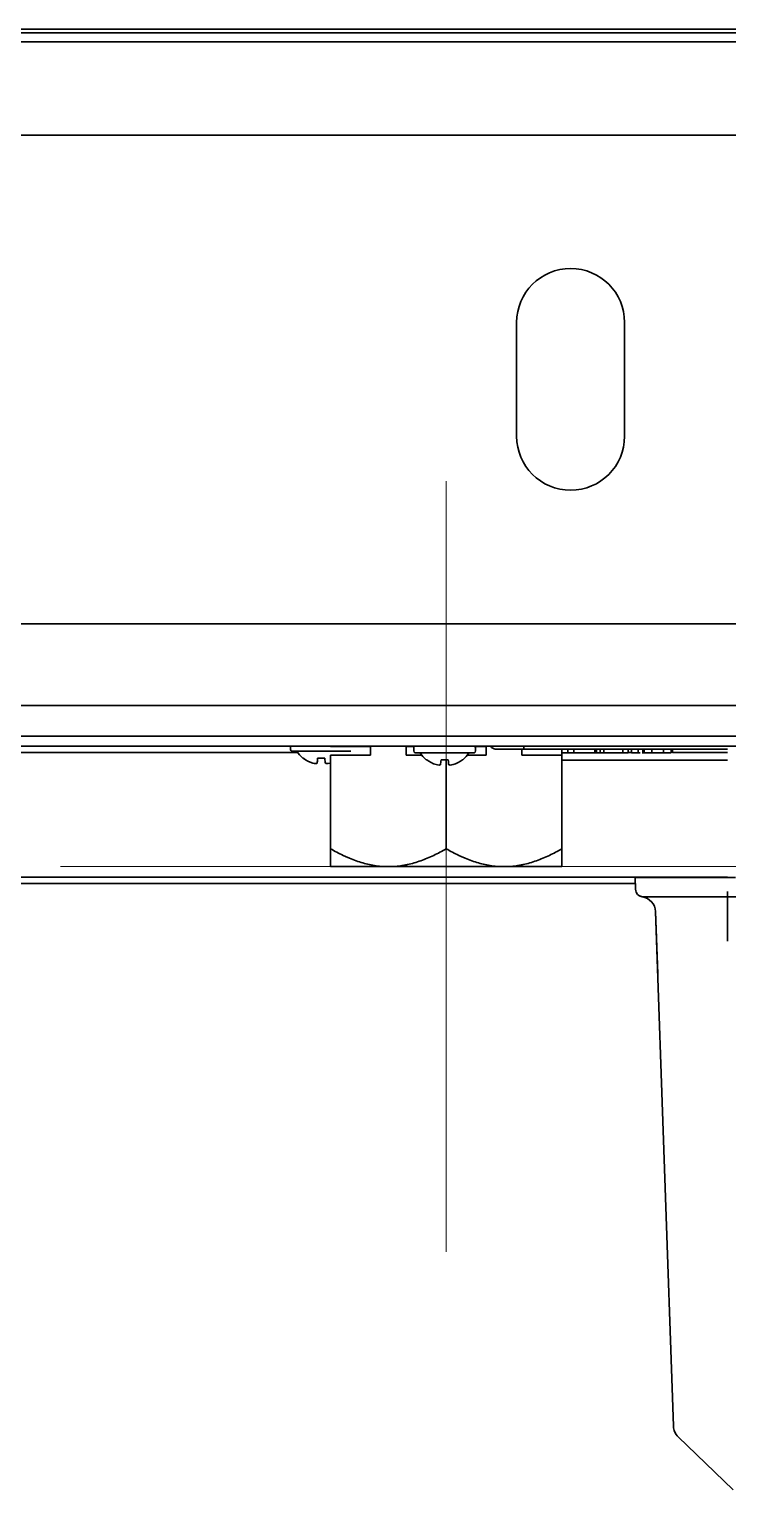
# Model space of a CAD drawing. Extents: x -760 to 4209, y 5795 to 10328.
# Drawn here: x 2443.2 to 2533.8, y 9079 to 9268.4 of the extents above; entities that cross this region are included whole.
import ezdxf

# ---------------------------------------------------------------- set-up
doc = ezdxf.new("R2010")
doc.units = 0
doc.header["$LTSCALE"] = 5
doc.layers.get('0').update_dxf_attribs({"linetype": 'CONTINUOUS', "lineweight": 0})
doc.layers.add('1', color=7, linetype='CONTINUOUS', true_color=0xffffff)

msp = doc.modelspace()

# ---------------------------------------------------------------- linework, layer by layer
at = {"color": 1}
for p, q in [((2497.26, 9209.82), (2497.26, 9109.82)), ((2447.26, 9159.82), (2547.26, 9159.82))]:
    msp.add_line(p, q, dxfattribs=at)
at = {"layer": '1', "color": 7, "linetype": 'Continuous', "lineweight": 35}
for p, q in [((2643.55, 9268.45), (1916.55, 9268.45)), ((2641.55, 9267.99), (1918.55, 9267.99)), ((2641.55, 9266.79), (1918.55, 9266.79)), ((1916.55, 9254.72), (2643.55, 9254.72)), ((2506.4, 9230.4), (2506.4, 9215.64)), ((2520.4, 9215.64), (2520.4, 9230.4)), ((1916.55, 9191.32), (2643.55, 9191.32)), ((2643.55, 9180.69), (1916.05, 9180.69)), ((1916.05, 9176.75), (2643.55, 9176.75)), ((2708.05, 9175.42), (1852.05, 9175.42)), ((2477.05, 9175.42), (2477.05, 9175.02)), ((2482.26, 9175.37), (2482.26, 9175.42)), ((2482.26, 9175.37), (2487.46, 9175.37)), ((2482.26, 9175.37), (2482.26, 9175.37)), ((2487.46, 9174.27), (2487.46, 9175.37)), ((2492.07, 9174.27), (2492.07, 9175.37)), ((2493.1, 9175.37), (2492.07, 9175.37)), ((2493.05, 9175.22), (2493.05, 9174.82)), ((2501.01, 9175.37), (2502.46, 9175.37)), ((2501.05, 9174.82), (2501.05, 9175.22)), ((2502.46, 9174.27), (2502.46, 9175.37)), ((2507.07, 9174.27), (2507.07, 9175.05)), ((2533.76, 9175.05), (2507.32, 9175.05)), ((2512.26, 9174.27), (2512.26, 9175.05)), ((2513.04, 9174.55), (2513.04, 9175.05)), ((2513.8, 9174.55), (2513.8, 9175.05)), ((2516.54, 9174.55), (2516.54, 9175.05)), ((2516.76, 9174.55), (2516.76, 9175.05)), ((2517.23, 9174.55), (2517.23, 9175.05)), ((2517.69, 9174.55), (2517.69, 9175.05)), ((2520.19, 9174.55), (2520.19, 9175.05)), ((2520.87, 9174.55), (2520.87, 9175.05)), ((2521.28, 9174.55), (2521.28, 9175.05)), ((2522.15, 9174.55), (2522.15, 9175.05)), ((2522.78, 9175.05), (2522.78, 9174.48)), ((2522.93, 9174.55), (2522.93, 9175.05)), ((2523.93, 9174.55), (2523.93, 9175.05)), ((2525.43, 9174.55), (2525.43, 9175.05)), ((2526.44, 9174.55), (2526.44, 9175.05)), ((2526.59, 9174.55), (2526.59, 9175.05)), ((2477.99, 9174.62), (2355.54, 9174.62)), ((2484.9, 9174.77), (2477.2, 9174.77)), ((2482.26, 9174.27), (2487.46, 9174.27)), ((2482.26, 9162.12), (2482.26, 9174.27)), ((2482.26, 9162.12), (2482.26, 9173.27)), ((2494.1, 9174.27), (2492.07, 9174.27)), ((2500.9, 9174.57), (2493.2, 9174.57)), ((2497.26, 9162.12), (2497.26, 9173.68)), ((2500.01, 9174.27), (2502.46, 9174.27)), ((2512.26, 9174.27), (2507.07, 9174.27)), ((2512.26, 9162.12), (2512.26, 9174.27)), ((2533.76, 9173.62), (2512.27, 9173.62)), ((2515.09, 9174.48), (2515.09, 9174.55)), ((2520.87, 9174.62), (2521.28, 9174.62)), ((2522.87, 9174.55), (2522.87, 9174.48)), ((2526.59, 9174.62), (2533.76, 9174.62)), ((2489.08, 9159.82), (2482.26, 9159.82)), ((2482.26, 9159.82), (2482.26, 9159.82)), ((2489.08, 9159.82), (2490.44, 9159.82)), ((2504.08, 9159.82), (2490.44, 9159.82)), ((2504.08, 9159.82), (2505.44, 9159.82)), ((2512.26, 9159.82), (2505.44, 9159.82)), ((2533.75, 9158.42), (2001.51, 9158.41)), ((2521.81, 9156.87), (2521.75, 9158.4)), ((2521.75, 9158.4), (2523.22, 9158.4)), ((2521.75, 9158.4), (2523.22, 9158.4)), ((2521.81, 9156.87), (2521.75, 9158.4)), ((2523.22, 9158.4), (2533.75, 9158.4)), ((2523.22, 9158.4), (2534.8, 9158.4)), ((2527.28, 9158.42), (2527.28, 9158.4)), ((2527.28, 9158.42), (2527.28, 9158.4)), ((2355.42, 9157.62), (2521.78, 9157.62)), ((2523.98, 9155.9), (2522.81, 9155.9)), ((2523.98, 9155.9), (2522.81, 9155.9)), ((2533.75, 9155.9), (2523.98, 9155.9)), ((2535.56, 9155.9), (2523.98, 9155.9)), ((2533.75, 9156.57), (2533.75, 9150.14)), ((2533.75, 9156.57), (2533.75, 9150.14)), ((2524.69, 9145.9), (2524.41, 9153.97)), ((2526.74, 9087.21), (2524.41, 9153.97)), ((2526.74, 9087.2), (2526.74, 9087.21)), ((2534.47, 9078.96), (2527.35, 9085.84))]:
    msp.add_line(p, q, dxfattribs=at)
for centre, radius, start, end in [((2513.4, 9230.4), 7, 0, 180), ((2513.4, 9215.64), 7, 180, 0), ((2477.34, 9175.02), 0.283, 180, 241.9275), ((2493.34, 9175.22), 0.283, 135.0997, 180), ((2493.34, 9174.82), 0.283, 180, 241.9275), ((2500.77, 9174.82), 0.283, 298.0725, 0), ((2500.77, 9175.22), 0.283, 0, 44.9003), ((2481.05, 9176.77), 3.74, 212.3241, 230.6111), ((2497.05, 9176.57), 3.74, 212.3241, 230.6111), ((2497.05, 9176.57), 3.74, 309.3791, 327.6759), ((2522.81, 9156.9), 1, 182, 270), ((2522.81, 9156.9), 1, 182, 270), ((2522.81, 9156.88), 1, 182, 262.3764), ((2522.41, 9153.9), 2, 2, 82.3764), ((2522.41, 9153.9), 2, 2, 82.3764), ((2528.74, 9087.27), 2, 182, 226)]:
    msp.add_arc(centre, radius, start, end, dxfattribs=at)
for centre, major_axis, ratio, start_param, end_param in [((2481.05, 9176.79), (3.62, 0.87), 0.997235, 3.804658, 4.177379), ((2480.8, 9176.83), (0.81, 3.6), 0.902278, 3.129444, 3.24631), ((2480.5, 9176.83), (0.38, 3.67), 0.420739, 3.280106, 3.396972), ((2480.76, 9176.79), (0.27, 3.72), 0.017407, 3.440796, 3.813517), ((2481.35, 9176.79), (0.27, -3.72), 0.017407, 5.611261, 5.983982), ((2481.61, 9176.83), (0.38, -3.67), 0.420739, 6.027806, 6.144672), ((2481.31, 9176.83), (0.81, -3.6), 0.902278, 6.178468, 6.295334), ((2497.05, 9176.59), (3.62, 0.87), 0.997235, 3.804658, 4.177379), ((2496.8, 9176.63), (0.81, 3.6), 0.902278, 3.129444, 3.24631), ((2496.5, 9176.63), (0.38, 3.67), 0.420739, 3.280106, 3.396972), ((2496.76, 9176.59), (0.27, 3.72), 0.017407, 3.440796, 3.813517), ((2497.35, 9176.59), (0.27, -3.72), 0.017407, 5.611261, 5.983982), ((2497.61, 9176.63), (0.38, -3.67), 0.420739, 6.027806, 6.144672), ((2497.31, 9176.63), (0.81, -3.6), 0.902278, 6.178468, 6.295334), ((2497.06, 9176.59), (3.62, -0.87), 0.997235, 5.247399, 5.62012), ((2528.74, 9087.28), (-2, -0.07), 0.99882, 0, 0.769766)]:
    msp.add_ellipse(centre, major_axis=major_axis, ratio=ratio, start_param=start_param, end_param=end_param, dxfattribs=at)
for points, knots in [([(2503.79, 9175.05), (2503.72, 9175.05), (2503.66, 9175.05), (2503.53, 9175.08), (2503.47, 9175.1), (2503.35, 9175.15), (2503.29, 9175.18), (2503.18, 9175.25), (2503.13, 9175.29), (2503.09, 9175.33)], [0, 0, 0, 0, 0.25, 0.25, 0.5, 0.5, 0.75, 0.75, 1, 1, 1, 1]), ([(2507.32, 9175.05), (2507.2, 9175.05), (2507.09, 9175.05), (2506.92, 9175.05), (2506.86, 9175.05), (2506.75, 9175.05), (2506.69, 9175.05), (2506.58, 9175.05), (2506.52, 9175.05), (2506.41, 9175.05), (2506.3, 9175.05), (2506.19, 9175.05), (2506.08, 9175.05), (2506.03, 9175.05), (2505.87, 9175.05), (2505.77, 9175.05), (2505.57, 9175.05), (2505.47, 9175.05), (2505.28, 9175.05), (2505.19, 9175.05), (2505.05, 9175.05), (2505.01, 9175.05), (2504.92, 9175.05), (2504.88, 9175.05), (2504.76, 9175.05), (2504.68, 9175.05), (2504.54, 9175.05), (2504.47, 9175.05), (2504.37, 9175.05), (2504.34, 9175.05), (2504.3, 9175.05), (2504.28, 9175.05), (2504.25, 9175.05), (2504.24, 9175.05), (2504.17, 9175.05), (2504.12, 9175.05), (2504.03, 9175.05), (2503.99, 9175.05), (2503.92, 9175.05), (2503.89, 9175.05), (2503.86, 9175.05), (2503.85, 9175.05), (2503.84, 9175.05), (2503.84, 9175.05), (2503.82, 9175.05), (2503.82, 9175.05), (2503.8, 9175.05), (2503.8, 9175.05), (2503.79, 9175.05), (2503.79, 9175.05), (2503.79, 9175.05)], [0, 0, 0, 0, 0.0625, 0.0625, 0.09375, 0.09375, 0.125, 0.125, 0.15625, 0.15625, 0.1875, 0.21875, 0.21875, 0.25, 0.25, 0.3125, 0.3125, 0.375, 0.375, 0.4375, 0.4375, 0.46875, 0.46875, 0.5, 0.5, 0.5625, 0.5625, 0.625, 0.625, 0.65625, 0.65625, 0.671875, 0.671875, 0.6875, 0.6875, 0.75, 0.75, 0.8125, 0.8125, 0.875, 0.875, 0.890625, 0.890625, 0.90625, 0.90625, 0.9375, 0.9375, 0.96875, 0.96875, 1, 1, 1, 1]), ([(2507.32, 9175.05), (2507.32, 9175.05), (2507.32, 9175.05), (2507.31, 9175.08), (2507.31, 9175.1), (2507.31, 9175.15), (2507.31, 9175.18), (2507.31, 9175.25), (2507.31, 9175.29), (2507.31, 9175.33)], [0, 0, 0, 0, 0.25, 0.25, 0.5, 0.5, 0.75, 0.75, 1, 1, 1, 1]), ([(2478.68, 9173.88), (2478.69, 9173.88), (2478.7, 9173.86), (2478.73, 9173.85), (2478.76, 9173.84), (2478.78, 9173.84), (2478.8, 9173.84), (2478.8, 9173.84), (2478.8, 9173.84), (2478.81, 9173.84), (2478.81, 9173.84), (2478.81, 9173.84), (2478.81, 9173.84), (2478.81, 9173.84), (2478.81, 9173.84), (2478.81, 9173.84), (2478.81, 9173.84)], [0, 0, 0, 0, 0.134719, 0.39601, 0.605093, 0.758296, 0.853566, 0.89743, 0.905102, 0.907409, 0.909051, 0.911013, 0.914396, 0.922569, 0.955126, 1, 1, 1, 1]), ([(2480.59, 9173.88), (2480.63, 9173.88), (2480.66, 9173.88), (2480.74, 9173.88), (2480.82, 9173.88), (2480.9, 9173.88), (2480.98, 9173.88), (2481.02, 9173.88), (2481.13, 9173.88), (2481.21, 9173.88), (2481.33, 9173.88), (2481.37, 9173.88), (2481.45, 9173.88), (2481.48, 9173.88), (2481.52, 9173.88)], [0, 0, 0, 0, 0.125, 0.125, 0.25, 0.375, 0.375, 0.5, 0.5, 0.75, 0.75, 0.875, 0.875, 1, 1, 1, 1]), ([(2494.68, 9173.68), (2494.69, 9173.68), (2494.7, 9173.66), (2494.73, 9173.65), (2494.76, 9173.64), (2494.78, 9173.64), (2494.8, 9173.64), (2494.8, 9173.64), (2494.8, 9173.64), (2494.81, 9173.64), (2494.81, 9173.64), (2494.81, 9173.64), (2494.81, 9173.64), (2494.81, 9173.64), (2494.81, 9173.64), (2494.81, 9173.64), (2494.81, 9173.64)], [0, 0, 0, 0, 0.134719, 0.39601, 0.605093, 0.758296, 0.853566, 0.89743, 0.905102, 0.907409, 0.909051, 0.911013, 0.914396, 0.922569, 0.955126, 1, 1, 1, 1]), ([(2496.59, 9173.68), (2496.63, 9173.68), (2496.66, 9173.68), (2496.74, 9173.68), (2496.82, 9173.68), (2496.9, 9173.68), (2496.98, 9173.68), (2497.02, 9173.68), (2497.13, 9173.68), (2497.21, 9173.68), (2497.33, 9173.68), (2497.37, 9173.68), (2497.45, 9173.68), (2497.48, 9173.68), (2497.52, 9173.68)], [0, 0, 0, 0, 0.125, 0.125, 0.25, 0.375, 0.375, 0.5, 0.5, 0.75, 0.75, 0.875, 0.875, 1, 1, 1, 1]), ([(2499.3, 9173.64), (2499.3, 9173.64), (2499.3, 9173.64), (2499.3, 9173.64), (2499.3, 9173.64), (2499.3, 9173.64), (2499.3, 9173.64), (2499.3, 9173.64), (2499.31, 9173.64), (2499.32, 9173.64), (2499.33, 9173.64), (2499.37, 9173.64), (2499.4, 9173.66), (2499.42, 9173.67), (2499.43, 9173.68)], [0, 0, 0, 0, 0.224485, 0.543492, 0.578376, 0.58397, 0.58494, 0.585873, 0.587908, 0.610022, 0.664923, 0.762436, 0.906816, 1, 1, 1, 1]), ([(2523.93, 9174.55), (2523.7, 9174.55), (2523.5, 9174.55), (2523.16, 9174.55), (2523.02, 9174.55), (2522.93, 9174.55)], [0, 0, 0, 0, 0.5, 0.5, 1, 1, 1, 1]), ([(2525.43, 9174.55), (2525.19, 9174.55), (2524.95, 9174.55), (2524.41, 9174.55), (2524.16, 9174.55), (2523.93, 9174.55)], [0, 0, 0, 0, 0.495652, 0.495652, 1, 1, 1, 1]), ([(2526.44, 9174.55), (2526.34, 9174.55), (2526.2, 9174.55), (2525.86, 9174.55), (2525.66, 9174.55), (2525.43, 9174.55)], [0, 0, 0, 0, 0.502444, 0.502444, 1, 1, 1, 1]), ([(2489.08, 9159.82), (2488.48, 9159.86), (2487.89, 9159.94), (2486.73, 9160.19), (2486.15, 9160.36), (2485.3, 9160.66), (2485.02, 9160.77), (2484.59, 9160.95), (2484.45, 9161.01), (2484.24, 9161.1), (2484.17, 9161.13), (2484.04, 9161.2), (2483.69, 9161.36), (2483.07, 9161.67), (2482.53, 9161.97), (2482.26, 9162.12)], [0, 0, 0, 0, 0.25, 0.25, 0.5, 0.5, 0.625, 0.625, 0.6875, 0.6875, 0.71875, 0.71875, 0.75, 0.875, 1, 1, 1, 1]), ([(2482.26, 9162.12), (2482.26, 9161.81), (2482.26, 9161.24), (2482.26, 9160.77), (2482.26, 9160.37), (2482.26, 9160.2), (2482.26, 9160.04), (2482.26, 9160.01), (2482.26, 9159.97), (2482.26, 9159.96), (2482.26, 9159.93), (2482.26, 9159.88), (2482.26, 9159.84), (2482.26, 9159.82)], [0, 0, 0, 0, 0.25, 0.5, 0.5, 0.75, 0.75, 0.8125, 0.8125, 0.84375, 0.84375, 0.875, 1, 1, 1, 1]), ([(2482.26, 9159.82), (2482.26, 9159.86), (2482.26, 9159.94), (2482.26, 9160.19), (2482.26, 9160.36), (2482.26, 9160.66), (2482.26, 9160.77), (2482.26, 9160.95), (2482.26, 9161.01), (2482.26, 9161.1), (2482.26, 9161.13), (2482.26, 9161.2), (2482.26, 9161.36), (2482.26, 9161.67), (2482.26, 9161.97), (2482.26, 9162.12)], [0, 0, 0, 0, 0.25, 0.25, 0.5, 0.5, 0.625, 0.625, 0.6875, 0.6875, 0.71875, 0.71875, 0.75, 0.875, 1, 1, 1, 1]), ([(2497.26, 9162.12), (2496.73, 9161.81), (2495.65, 9161.24), (2494.53, 9160.77), (2493.4, 9160.37), (2492.82, 9160.2), (2492.09, 9160.04), (2491.94, 9160.01), (2491.72, 9159.97), (2491.64, 9159.96), (2491.49, 9159.93), (2491.12, 9159.88), (2490.74, 9159.84), (2490.44, 9159.82)], [0, 0, 0, 0, 0.25, 0.5, 0.5, 0.75, 0.75, 0.8125, 0.8125, 0.84375, 0.84375, 0.875, 1, 1, 1, 1]), ([(2504.08, 9159.82), (2503.48, 9159.86), (2502.89, 9159.94), (2501.73, 9160.19), (2501.15, 9160.36), (2500.3, 9160.66), (2500.02, 9160.77), (2499.59, 9160.95), (2499.45, 9161.01), (2499.24, 9161.1), (2499.17, 9161.13), (2499.04, 9161.2), (2498.69, 9161.36), (2498.07, 9161.67), (2497.53, 9161.97), (2497.26, 9162.12)], [0, 0, 0, 0, 0.25, 0.25, 0.5, 0.5, 0.625, 0.625, 0.6875, 0.6875, 0.71875, 0.71875, 0.75, 0.875, 1, 1, 1, 1]), ([(2512.26, 9162.12), (2511.73, 9161.81), (2510.65, 9161.24), (2509.53, 9160.77), (2508.4, 9160.37), (2507.82, 9160.2), (2507.09, 9160.04), (2506.94, 9160.01), (2506.72, 9159.97), (2506.64, 9159.96), (2506.49, 9159.93), (2506.12, 9159.88), (2505.74, 9159.84), (2505.44, 9159.82)], [0, 0, 0, 0, 0.25, 0.5, 0.5, 0.75, 0.75, 0.8125, 0.8125, 0.84375, 0.84375, 0.875, 1, 1, 1, 1]), ([(2512.26, 9159.82), (2512.26, 9159.86), (2512.26, 9159.94), (2512.26, 9160.19), (2512.26, 9160.36), (2512.26, 9160.66), (2512.26, 9160.77), (2512.26, 9160.95), (2512.26, 9161.01), (2512.26, 9161.1), (2512.26, 9161.13), (2512.26, 9161.2), (2512.26, 9161.36), (2512.26, 9161.67), (2512.26, 9161.97), (2512.26, 9162.12)], [0, 0, 0, 0, 0.25, 0.25, 0.5, 0.5, 0.625, 0.625, 0.6875, 0.6875, 0.71875, 0.71875, 0.75, 0.875, 1, 1, 1, 1])]:
    msp.add_open_spline(points, degree=3, knots=knots, dxfattribs=at)
for points in [[(2513.04, 9174.55), (2512.78, 9174.55), (2512.52, 9174.55), (2512.26, 9174.55)], [(2513.8, 9174.55), (2513.54, 9174.55), (2513.29, 9174.55), (2513.04, 9174.55)], [(2516.54, 9174.55), (2515.62, 9174.55), (2514.71, 9174.55), (2513.8, 9174.55)], [(2516.76, 9174.55), (2516.69, 9174.55), (2516.61, 9174.55), (2516.54, 9174.55)], [(2517.23, 9174.55), (2517.08, 9174.55), (2516.92, 9174.55), (2516.76, 9174.55)], [(2517.69, 9174.55), (2517.54, 9174.55), (2517.38, 9174.55), (2517.23, 9174.55)], [(2520.19, 9174.55), (2519.35, 9174.55), (2518.52, 9174.55), (2517.69, 9174.55)], [(2520.87, 9174.55), (2520.64, 9174.55), (2520.41, 9174.55), (2520.19, 9174.55)], [(2522.15, 9174.55), (2521.82, 9174.55), (2521.53, 9174.55), (2521.28, 9174.55)], [(2522.42, 9174.55), (2522.33, 9174.55), (2522.24, 9174.55), (2522.15, 9174.55)], [(2521.81, 9156.84), (2521.81, 9156.84), (2521.81, 9156.84), (2521.81, 9156.84)]]:
    msp.add_open_spline(points, degree=3, dxfattribs=at)

doc.saveas('drawing.dxf')
